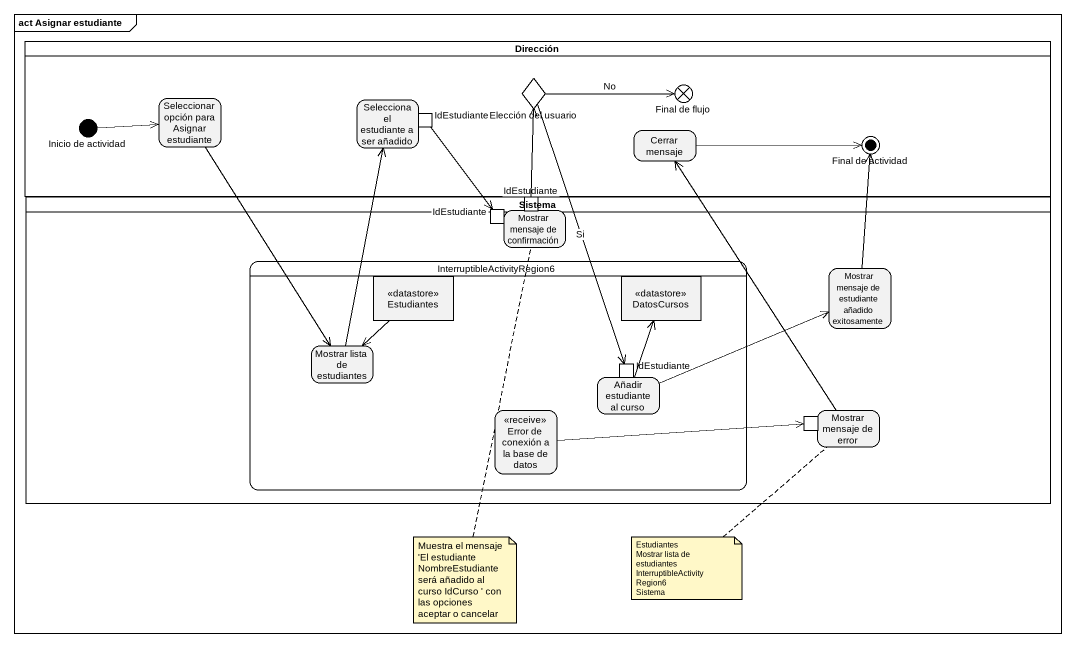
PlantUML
@startuml
mainframe act Asignar estudiante
hide empty description
state Dirección <<partition>> {
  state "Seleccionar opción para Asignar estudiante" as Seleccionar_opción_para
  state "Selecciona el estudiante a ser añadido" as Selecciona_el_estudiante_a {
    state IdEstudiante <<outputPin>>
  }
  state "Elección del usuario" as Elección_del_usuario <<choice>>
  state "Final de flujo" as Final_de_flujo <<end>>
  state "Inicio de actividad" as Inicio_de_actividad <<start>>
  state "Cerrar mensaje" as Cerrar_mensaje
  state "Final de actividad" as Final_de_actividad <<end>>
}
state Sistema <<partition>> {
  state "Mostrar mensaje de confirmación" as Mostrar_mensaje_de {
    state "IdEstudiante" as IdEstudiante_2 <<inputPin>>
    state "IdEstudiante" as IdEstudiante_3 <<outputPin>>
  }
  state InterruptibleActivityRegion6 {
    state Estudiantes <<datastore>>
    state DatosCursos <<datastore>>
    state "Mostrar lista de estudiantes" as Mostrar_lista_de_estudiantes
    state "Añadir estudiante al curso" as Añadir_estudiante_al_curso {
      state "IdEstudiante" as IdEstudiante_4 <<inputPin>>
    }
    state "Error de conexión a la base de datos" as Error_de_conexión_a_la_base <<receive>>
  }
  state "Mostrar mensaje de estudiante añadido exitosamente" as Mostrar_mensaje_de_2
  state "Mostrar mensaje de error" as Mostrar_mensaje_de_error {
    state pin1 <<inputPin>>
  }
}
Seleccionar_opción_para --> Mostrar_lista_de_estudiantes
Elección_del_usuario -right-> Final_de_flujo : No
Elección_del_usuario --> IdEstudiante_4 : Si
Inicio_de_actividad -right-> Seleccionar_opción_para
IdEstudiante --> IdEstudiante_2
Cerrar_mensaje -right-> Final_de_actividad
IdEstudiante_3 -up-> Elección_del_usuario
Mostrar_mensaje_de_2 -up-> Final_de_actividad
Estudiantes --> Mostrar_lista_de_estudiantes
Mostrar_lista_de_estudiantes -up-> Selecciona_el_estudiante_a
Añadir_estudiante_al_curso -right-> Mostrar_mensaje_de_2
Añadir_estudiante_al_curso -up-> DatosCursos
Error_de_conexión_a_la_base -right-> pin1
Mostrar_mensaje_de_error -up-> Cerrar_mensaje
note bottom of Mostrar_mensaje_de : Muestra el mensaje 'El estudiante NombreEstudiante será añadido al curso IdCurso ' con las opciones aceptar o cancelar
note bottom of Mostrar_mensaje_de_error
  Estudiantes
  Mostrar lista de estudiantes
  InterruptibleActivityRegion6
  Sistema
end note
@enduml
